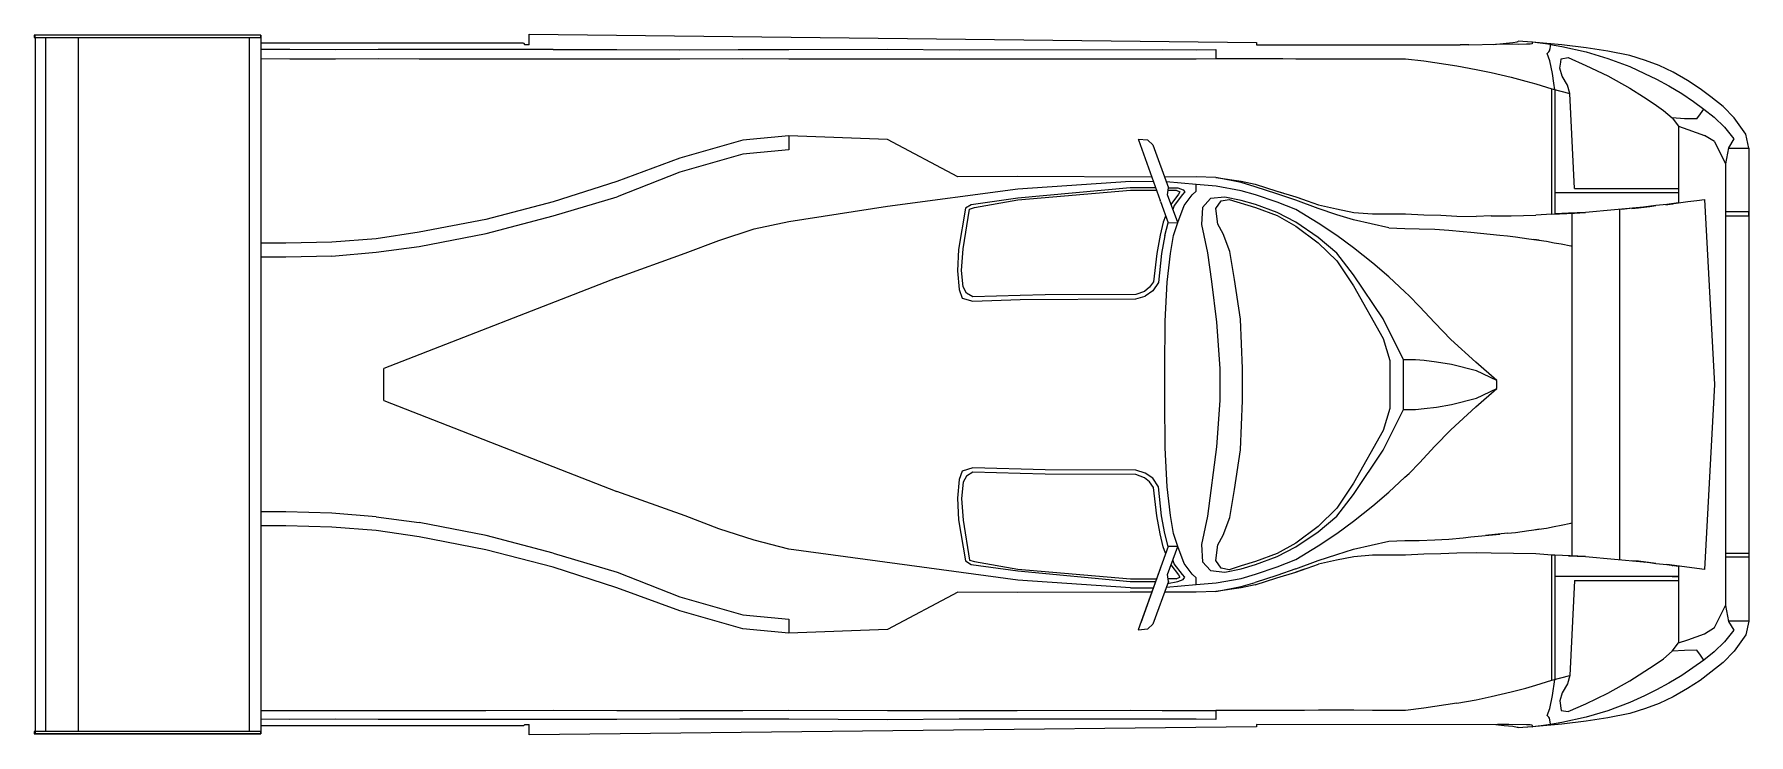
# Model space of a CAD drawing. Extents: x -5.42 to 0, y -1.11 to 1.11.
import ezdxf

# ---------------------------------------------------------------- set-up
doc = ezdxf.new("R2010")
doc.units = 0
doc.layers.get('0').update_dxf_attribs({"linetype": 'CONTINUOUS'})

msp = doc.modelspace()

# ---------------------------------------------------------------- linework, layer by layer
at = {"color": 0, "linetype": 'BYBLOCK'}
for p, q in [((-4.7038, 1.1048), (-5.4199, 1.1048)), ((-5.4199, 1.1048), (-5.4199, 1.0973)), ((-4.7038, 1.1048), (-5.4199, 1.1048)), ((-5.4199, 1.0973), (-4.7038, 1.0973)), ((-5.4173, 1.0973), (-5.4173, 1.1048)), ((-5.4173, 1.0973), (-5.4173, -1.1048)), ((-5.3847, 1.0973), (-5.3847, -1.0973)), ((-5.2796, -1.0973), (-5.2796, 1.0973)), ((-4.741, 1.0973), (-4.741, -1.0973)), ((-4.7038, 1.0973), (-4.7038, 1.1048)), ((-4.7038, 1.1048), (-4.7038, -1.1048)), ((-3.8552, 1.1076), (-1.5564, 1.0821)), ((-3.8552, 1.0745), (-3.8552, 1.1076)), ((-0.7461, 1.0821), (-0.7316, 1.0841)), ((-0.7316, 1.0841), (-0.7285, 1.0848)), ((-0.7285, 1.0848), (-0.7285, 1.0855)), ((-0.6845, 1.0828), (-0.7285, 1.0855)), ((-3.8738, 1.0797), (-4.7038, 1.0797)), ((-4.6122, 1.059), (-4.7038, 1.059)), ((-4.4673, 1.0586), (-4.6122, 1.059)), ((-4.3328, 1.0593), (-4.4673, 1.0586)), ((-4.2133, 1.059), (-4.3328, 1.0593)), ((-3.7791, 1.059), (-4.2133, 1.059)), ((-3.8738, 1.0797), (-3.8692, 1.0745)), ((-3.8552, 1.0745), (-3.8692, 1.0745)), ((-3.7791, 1.059), (-3.5784, 1.0593)), ((-3.5784, 1.0593), (-3.3787, 1.0586)), ((-3.3787, 1.0586), (-3.1945, 1.059)), ((-3.1945, 1.059), (-3.0346, 1.059)), ((-3.0346, 1.059), (-2.7221, 1.06)), ((-2.7221, 1.06), (-2.496, 1.0586)), ((-2.496, 1.0586), (-1.8539, 1.059)), ((-1.8539, 1.059), (-1.7473, 1.0586)), ((-1.7473, 1.0586), (-1.6842, 1.0593)), ((-1.6842, 1.0593), (-1.6842, 1.0307)), ((-1.5564, 1.0821), (-1.5564, 1.0745)), ((-1.5564, 1.0745), (-1.0866, 1.0741)), ((-1.0866, 1.0741), (-0.9505, 1.0741)), ((-0.8849, 1.0743), (-0.9117, 1.0741)), ((-0.8849, 1.0743), (-0.7994, 1.0759)), ((-0.8082, 1.0757), (-0.7461, 1.0821)), ((-0.7275, 1.0755), (-0.7994, 1.0759)), ((-0.7026, 1.0759), (-0.7275, 1.0755)), ((-0.6913, 1.0762), (-0.7026, 1.0759)), ((-0.6861, 1.0769), (-0.6913, 1.0762)), ((-0.684, 1.0786), (-0.6861, 1.0769)), ((-0.6845, 1.0828), (-0.684, 1.0824)), ((-0.684, 1.0824), (-0.6845, 1.0828)), ((-0.6266, 1.0752), (-0.684, 1.0824)), ((-0.684, 1.0786), (-0.684, 1.0824)), ((-0.6556, 1.08), (-0.6556, 1.079)), ((-0.6266, 1.0772), (-0.6266, 1.0752)), ((-0.6266, 1.0752), (-0.5904, 1.0686)), ((-0.6219, 0.5391), (-0.6219, 0.9348)), ((-0.6126, 0.9324), (-0.6126, 0.5395)), ((-0.1526, 0.8558), (-0.1423, 0.8713)), ((-0.2028, 0.8406), (-0.2416, 0.843)), ((-0.2215, 0.8168), (-0.2215, 0.5743)), ((-0.2215, 0.8168), (-0.1925, 0.8068)), ((-0.2215, 0.8168), (-0.2215, 0.6199)), ((-0.1635, 0.8406), (-0.2028, 0.8406)), ((-0.1635, 0.8406), (-0.1526, 0.8558)), ((-3.0346, 0.7865), (-3.0346, 0.7427)), ((-1.8994, 0.7727), (-1.9299, 0.7751)), ((-1.9299, 0.7751), (-1.9294, 0.7734)), ((-1.9294, 0.7734), (-1.9299, 0.7751)), ((-1.9294, 0.7734), (-1.8611, 0.5823)), ((-1.9294, 0.7734), (-1.8611, 0.5823)), ((-1.8834, 0.7575), (-1.8994, 0.7727)), ((-0.1925, 0.8068), (-0.1397, 0.7878)), ((-0.1081, 0.7682), (-0.1397, 0.7878)), ((-0.1081, 0.7682), (-0.0735, 0.6982)), ((-3.18, 0.7289), (-3.3787, 0.6716)), ((-3.0346, 0.7427), (-3.18, 0.7289)), ((-1.8834, 0.7575), (-1.8347, 0.6223)), ((-0.0642, 0.7475), (0, 0.7478)), ((0, 0.7478), (0, -0.7478)), ((-3.3787, 0.6716), (-3.5768, 0.594)), ((-2.3123, 0.6575), (-2.5006, 0.6568)), ((-1.8875, 0.6561), (-2.3123, 0.6575)), ((-1.7473, 0.6564), (-1.8471, 0.6561)), ((-1.6842, 0.6543), (-1.7473, 0.6564)), ((-1.6842, 0.6543), (-1.604, 0.6433)), ((-1.604, 0.6388), (-1.6842, 0.6543)), ((-0.0735, 0.6982), (-0.0735, -0.6982)), ((-2.7221, 0.5636), (-2.3107, 0.6188)), ((-2.3107, 0.6188), (-1.9548, 0.6433)), ((-1.9553, 0.6223), (-2.3107, 0.5895)), ((-1.8756, 0.6223), (-1.9553, 0.6223)), ((-1.9548, 0.6433), (-1.8828, 0.6423)), ((-1.8378, 0.6002), (-1.8347, 0.6223)), ((-1.8052, 0.5122), (-1.8378, 0.6002)), ((-1.604, 0.6433), (-1.56, 0.6337)), ((-1.56, 0.6257), (-1.604, 0.6388)), ((-1.56, 0.6337), (-1.4917, 0.6116)), ((-1.4917, 0.6036), (-1.56, 0.6257)), ((-1.4917, 0.6116), (-1.4317, 0.5936)), ((-1.4917, 0.6116), (-1.4731, 0.6061)), ((-1.4317, 0.5829), (-1.4917, 0.6036)), ((-0.6126, 0.6071), (-0.2215, 0.6071)), ((-3.7791, 0.5333), (-3.5768, 0.594)), ((-3.0346, 0.5153), (-2.7221, 0.5636)), ((-2.4758, 0.5574), (-2.4986, 0.4274)), ((-2.4836, 0.4291), (-2.4634, 0.555)), ((-2.4582, 0.5688), (-2.4758, 0.5574)), ((-2.3107, 0.5895), (-2.4582, 0.5688)), ((-1.8611, 0.5823), (-1.8606, 0.5805)), ((-1.8596, 0.5792), (-1.8606, 0.5805)), ((-1.8596, 0.5792), (-1.8358, 0.5119)), ((-1.4317, 0.5936), (-1.3597, 0.5678)), ((-1.4317, 0.5936), (-1.4048, 0.5836)), ((-1.3608, 0.5571), (-1.4317, 0.5829)), ((-1.3023, 0.5371), (-1.3608, 0.5571)), ((-1.3597, 0.5678), (-1.3034, 0.5554)), ((-1.3034, 0.5554), (-1.248, 0.5443)), ((-1.248, 0.5443), (-1.189, 0.5395)), ((-0.6219, 0.5391), (-0.551, 0.5422)), ((-0.5164, 0.544), (-0.5697, 0.5416)), ((-0.551, 0.5422), (-0.5164, 0.544)), ((-0.3327, 0.5609), (-0.5164, 0.544)), ((-0.4077, -0.5536), (-0.4077, 0.5536)), ((-0.3762, 0.5567), (-0.4015, 0.554)), ((-0.3699, 0.5571), (-0.3487, 0.5588)), ((-0.2939, 0.5657), (-0.3487, 0.5588)), ((-0.3487, 0.5588), (-0.3125, 0.5629)), ((-0.3125, 0.5629), (-0.2939, 0.5657)), ((-0.2587, 0.5695), (-0.2939, 0.5657)), ((-0.2623, 0.5688), (-0.2416, 0.5719)), ((-0.2587, 0.5695), (-0.1925, 0.5788)), ((-0.2215, 0.5743), (-0.2587, 0.5695)), ((-0.2416, 0.5719), (-0.2396, 0.5719)), ((-0.2215, 0.5747), (-0.2349, 0.5726)), ((-0.1925, 0.5788), (-0.1645, 0.5819)), ((-0.1645, 0.5819), (-0.1397, 0.585)), ((-0.1397, 0.585), (-0.1081, 0)), ((0, 0.546), (-0.0735, 0.546)), ((0, 0.5333), (0, 0.546)), ((-3.9918, 0.4774), (-3.7791, 0.5333)), ((-3.2555, 0.4557), (-3.1443, 0.4919)), ((-3.1443, 0.4919), (-3.0346, 0.5153)), ((-1.8461, 0.4708), (-1.8358, 0.5119)), ((-1.8358, 0.5119), (-1.8052, 0.5122)), ((-1.249, 0.5209), (-1.3023, 0.5371)), ((-1.1378, 0.4957), (-1.249, 0.5209)), ((-1.189, 0.5395), (-1.085, 0.5395)), ((-1.1378, 0.4957), (-1.0871, 0.4936)), ((-1.0871, 0.4936), (-1.0421, 0.4926)), ((-1.085, 0.5395), (-1.0271, 0.5364)), ((-1.0421, 0.4926), (-0.9924, 0.4912)), ((-1.0271, 0.5364), (-0.9738, 0.5353)), ((-0.9924, 0.4912), (-0.9479, 0.4884)), ((-0.9738, 0.5353), (-0.9231, 0.5329)), ((-0.9479, 0.4884), (-0.9024, 0.4843)), ((-0.9231, 0.5329), (-0.862, 0.5316)), ((-0.8139, 0.5333), (-0.862, 0.5316)), ((-0.8139, 0.5333), (-0.7513, 0.534)), ((-0.7513, 0.534), (-0.6731, 0.5357)), ((-0.6219, 0.5391), (-0.6731, 0.5357)), ((-0.5697, 0.5416), (-0.6126, 0.5395)), ((-0.5588, 0.5419), (-0.5588, 0.5419)), ((-0.5588, 0.5419), (-0.5588, -0.5418)), ((-0.0735, 0.5333), (0, 0.5333)), ((-4.339, 0.4184), (-4.2029, 0.437)), ((-4.2029, 0.437), (-3.9918, 0.4774)), ((-3.3626, 0.415), (-3.2555, 0.4557)), ((-1.8461, 0.4708), (-1.8559, 0.4146)), ((-0.9024, 0.4843), (-0.878, 0.4815)), ((-0.878, 0.4815), (-0.7865, 0.4729)), ((-0.7865, 0.4729), (-0.7627, 0.4698)), ((-0.7627, 0.4698), (-0.7368, 0.4674)), ((-0.7368, 0.4674), (-0.6954, 0.4612)), ((-0.6954, 0.4612), (-0.639, 0.4536)), ((-0.6623, 0.4567), (-0.6788, 0.4591)), ((-0.639, 0.4536), (-0.6152, 0.4484)), ((-0.6152, 0.4484), (-0.5929, 0.4446)), ((-0.5929, 0.4446), (-0.5619, 0.4384)), ((-0.5619, 0.4384), (-0.5588, 0.4377)), ((-4.6246, 0.4029), (-4.7038, 0.4029)), ((-4.4797, 0.4063), (-4.6246, 0.4029)), ((-4.4797, 0.4063), (-4.339, 0.4184)), ((-3.5784, 0.3377), (-3.3626, 0.415)), ((-2.4986, 0.4274), (-2.5012, 0.3591)), ((-1.8559, 0.4146), (-1.8663, 0.3229)), ((-3.5784, 0.3377), (-4.3147, 0.0507)), ((-2.5012, 0.3591), (-2.4965, 0.3001)), ((-2.4965, 0.3001), (-2.4861, 0.2735)), ((-2.4861, 0.2735), (-2.453, 0.2635)), ((-2.303, 0.2687), (-1.9377, 0.2711)), ((-1.9377, 0.2711), (-1.9082, 0.2797)), ((-1.8834, 0.2963), (-1.9082, 0.2797)), ((-1.8663, 0.3229), (-1.8834, 0.2963)), ((-2.453, 0.2635), (-2.303, 0.2687)), ((-4.3147, -0.0507), (-4.3147, 0.0507)), ((-0.1081, 0), (-0.1397, -0.585)), ((-4.3147, -0.0507), (-3.5784, -0.3377)), ((-3.3626, -0.415), (-3.5784, -0.3377)), ((-4.6246, -0.4029), (-4.7038, -0.4029)), ((-4.4797, -0.4063), (-4.6246, -0.4029)), ((-4.339, -0.4184), (-4.4797, -0.4063)), ((-4.339, -0.4184), (-4.2029, -0.4367)), ((-3.2555, -0.4557), (-3.3626, -0.415)), ((-2.4836, -0.4291), (-2.4634, -0.555)), ((-3.9918, -0.4774), (-4.2029, -0.4367)), ((-3.7791, -0.5333), (-3.9918, -0.4774)), ((-3.1443, -0.4919), (-3.2555, -0.4557)), ((-0.9479, -0.4884), (-0.9024, -0.4843)), ((-0.9024, -0.4843), (-0.878, -0.4815)), ((-0.878, -0.4815), (-0.7865, -0.4726)), ((-0.7627, -0.4698), (-0.8325, -0.4774)), ((-0.7627, -0.4698), (-0.7368, -0.4674)), ((-0.7368, -0.4674), (-0.6954, -0.4612)), ((-0.6954, -0.4612), (-0.639, -0.4536)), ((-0.6788, -0.4591), (-0.6623, -0.4567)), ((-0.639, -0.4536), (-0.6152, -0.4484)), ((-0.6152, -0.4484), (-0.5929, -0.4446)), ((-0.5929, -0.4446), (-0.5619, -0.4381)), ((-0.5619, -0.4381), (-0.5588, -0.4377)), ((-3.7791, -0.5333), (-3.5768, -0.5936)), ((-3.0346, -0.5205), (-3.1443, -0.4919)), ((-2.3107, -0.6188), (-3.0346, -0.5205)), ((-1.8358, -0.5119), (-1.9299, -0.7751)), ((-1.8378, -0.6002), (-1.8052, -0.5122)), ((-1.8052, -0.5122), (-1.8358, -0.5119)), ((-1.3608, -0.5567), (-1.3023, -0.5371)), ((-1.3023, -0.5371), (-1.249, -0.5209)), ((-1.249, -0.5209), (-1.1378, -0.4953)), ((-1.189, -0.5391), (-1.248, -0.5443)), ((-1.1373, -0.5395), (-1.189, -0.5391)), ((-1.1378, -0.4953), (-1.0871, -0.4936)), ((-1.085, -0.5395), (-1.1373, -0.5395)), ((-1.0871, -0.4936), (-1.0421, -0.4926)), ((-1.0271, -0.5364), (-1.085, -0.5395)), ((-1.0421, -0.4926), (-0.9924, -0.4912)), ((-0.9738, -0.5353), (-1.0271, -0.5364)), ((-0.9924, -0.4912), (-0.9479, -0.4884)), ((-0.9231, -0.5329), (-0.9738, -0.5353)), ((-0.862, -0.5316), (-0.9231, -0.5329)), ((-0.8139, -0.5333), (-0.862, -0.5316)), ((-0.6731, -0.5357), (-0.8139, -0.5333)), ((-0.6219, -0.5391), (-0.6731, -0.5357)), ((-0.6219, -0.9348), (-0.6219, -0.5391)), ((-0.6126, -0.5391), (-0.6219, -0.5391)), ((-0.5164, -0.544), (-0.6126, -0.5391)), ((-0.6126, -0.5391), (-0.6126, -0.9324)), ((-0.5697, -0.5416), (-0.5164, -0.544)), ((-0.0735, -0.5329), (0, -0.5329)), ((0, -0.5329), (0, -0.5457)), ((-3.5768, -0.5936), (-3.3787, -0.6716)), ((-1.8611, -0.5823), (-1.9222, -0.753)), ((-1.8596, -0.5788), (-1.8606, -0.5805)), ((-1.4317, -0.5829), (-1.4917, -0.6036)), ((-1.4917, -0.6112), (-1.4317, -0.5936)), ((-1.4317, -0.5829), (-1.3608, -0.5567)), ((-1.4317, -0.5936), (-1.3597, -0.5678)), ((-1.4048, -0.5836), (-1.4317, -0.5936)), ((-1.3034, -0.5554), (-1.3597, -0.5678)), ((-1.248, -0.5443), (-1.3034, -0.5554)), ((-0.5588, -0.5422), (-0.5588, -0.5422)), ((-0.5164, -0.544), (-0.3327, -0.5609)), ((-0.3487, -0.5588), (-0.3699, -0.5571)), ((-0.2939, -0.5657), (-0.3487, -0.5588)), ((-0.3487, -0.5588), (-0.3125, -0.5629)), ((-0.3327, -0.5609), (-0.3296, -0.5616)), ((-0.3125, -0.5629), (-0.2939, -0.5657)), ((-0.2939, -0.5657), (-0.2587, -0.5695)), ((-0.1397, -0.585), (-0.2587, -0.5695)), ((-0.2587, -0.5695), (-0.2215, -0.5747)), ((-0.2416, -0.5719), (-0.2396, -0.5723)), ((-0.2215, -0.5747), (-0.2349, -0.5726)), ((-0.222, -0.5743), (-0.2215, -0.5743)), ((-0.2215, -0.5743), (-0.2215, -0.8165)), ((0, -0.5457), (-0.0735, -0.5457)), ((-1.9548, -0.6433), (-2.3107, -0.6188)), ((-1.9548, -0.6433), (-1.8828, -0.6426)), ((-1.8347, -0.6223), (-1.8834, -0.7575)), ((-1.8415, -0.6409), (-1.7468, -0.6323)), ((-1.8347, -0.6223), (-1.8378, -0.6002)), ((-1.8104, -0.6143), (-1.8363, -0.6147)), ((-1.8104, -0.6143), (-1.798, -0.6088)), ((-1.8027, -0.6019), (-1.798, -0.6088)), ((-1.6842, -0.6543), (-1.604, -0.6388)), ((-1.604, -0.6433), (-1.6842, -0.6543)), ((-1.604, -0.6388), (-1.56, -0.6257)), ((-1.56, -0.6337), (-1.604, -0.6433)), ((-1.4917, -0.6036), (-1.56, -0.6257)), ((-1.56, -0.6337), (-1.4917, -0.6112)), ((-0.2215, -0.6071), (-0.6126, -0.6071)), ((-0.551, -0.6199), (-0.3699, -0.6199)), ((-0.3699, -0.6199), (-0.2215, -0.6199)), ((-0.2416, -0.6067), (-0.2215, -0.6067)), ((-0.2215, -0.6067), (-0.2215, -0.6071)), ((-0.2215, -0.6199), (-0.2215, -0.8165)), ((-3.3787, -0.6716), (-3.18, -0.7285)), ((-2.3123, -0.6575), (-2.5006, -0.6564)), ((-1.9558, -0.6564), (-2.3123, -0.6575)), ((-1.8875, -0.6564), (-1.9558, -0.6564)), ((-1.7473, -0.6564), (-1.8471, -0.6564)), ((-1.6842, -0.6543), (-1.7473, -0.6564)), ((-0.0735, -0.6982), (-0.0636, -0.7489)), ((-3.18, -0.7285), (-3.0346, -0.7423)), ((-3.0346, -0.7423), (-3.0346, -0.7865)), ((-1.8994, -0.7723), (-1.8834, -0.7575)), ((0, -0.7478), (-0.0642, -0.7478)), ((-0.0636, -0.7489), (-0.0471, -0.7771)), ((-1.9299, -0.7751), (-1.8994, -0.7723)), ((-1.9294, -0.7734), (-1.9299, -0.7751)), ((-0.2416, -0.843), (-0.2215, -0.8165)), ((-0.6219, -0.9348), (-0.566, -0.92)), ((-0.8139, -0.9869), (-0.7513, -0.972)), ((-0.7513, -0.972), (-0.7042, -0.9596)), ((-0.7042, -0.9596), (-0.6731, -0.9507)), ((-0.6731, -0.9507), (-0.6219, -0.9348)), ((-1.0271, -1.0238), (-1.085, -1.0303)), ((-0.9231, -1.0079), (-1.0271, -1.0238)), ((-0.9231, -1.0079), (-0.862, -0.9965)), ((-0.862, -0.9965), (-0.8139, -0.9869)), ((-4.7038, -1.0303), (-4.4673, -1.0303)), ((-4.7012, -1.0586), (-4.7038, -1.0586)), ((-3.8738, -1.0793), (-4.7038, -1.0793)), ((-4.6122, -1.059), (-4.7012, -1.0586)), ((-4.4673, -1.0586), (-4.6122, -1.059)), ((-4.4673, -1.0303), (-4.3328, -1.0307)), ((-4.3328, -1.0593), (-4.4673, -1.0586)), ((-4.3328, -1.0307), (-4.2029, -1.0303)), ((-4.2133, -1.059), (-4.3328, -1.0593)), ((-3.5784, -1.059), (-4.2133, -1.059)), ((-4.2029, -1.0303), (-3.9923, -1.0303)), ((-3.9923, -1.0303), (-3.7791, -1.03)), ((-3.8692, -1.0745), (-3.8738, -1.0793)), ((-3.8692, -1.0745), (-3.8552, -1.0745)), ((-3.8552, -1.1073), (-3.8552, -1.0745)), ((-1.5564, -1.0821), (-3.8552, -1.1073)), ((-3.7791, -1.03), (-3.5784, -1.0303)), ((-3.5784, -1.0303), (-3.18, -1.0303)), ((-3.3787, -1.0586), (-3.5784, -1.059)), ((-3.0346, -1.0586), (-3.3787, -1.0586)), ((-3.18, -1.0303), (-3.0346, -1.03)), ((-3.0346, -1.03), (-2.7221, -1.0303)), ((-2.7221, -1.06), (-3.0346, -1.0586)), ((-2.7221, -1.0303), (-2.3123, -1.0303)), ((-2.496, -1.0586), (-2.7221, -1.06)), ((-1.7473, -1.0586), (-2.496, -1.0586)), ((-2.3123, -1.0303), (-1.9558, -1.03)), ((-1.9558, -1.03), (-1.8539, -1.0303)), ((-1.8539, -1.0303), (-1.7473, -1.0303)), ((-1.7473, -1.0303), (-1.6842, -1.0307)), ((-1.6842, -1.0593), (-1.7473, -1.0586)), ((-1.4917, -1.0307), (-1.6842, -1.0307)), ((-1.6842, -1.0307), (-1.6842, -1.0593)), ((-0.7994, -1.0759), (-1.5564, -1.0745)), ((-1.5564, -1.0745), (-1.5564, -1.0821)), ((-1.4731, -1.0303), (-1.4917, -1.0307)), ((-1.4048, -1.0303), (-1.4731, -1.0303)), ((-1.3597, -1.03), (-1.4048, -1.0303)), ((-1.248, -1.03), (-1.3597, -1.03)), ((-1.189, -1.0303), (-1.248, -1.03)), ((-1.085, -1.0303), (-1.189, -1.0303)), ((-0.7942, -1.0745), (-0.7994, -1.0759)), ((-0.773, -1.0793), (-0.7994, -1.0759)), ((-0.7585, -1.0745), (-0.7942, -1.0745)), ((-0.7461, -1.0817), (-0.773, -1.0793)), ((-0.7026, -1.0755), (-0.7585, -1.0745)), ((-0.7316, -1.0841), (-0.7461, -1.0817)), ((-0.684, -1.0821), (-0.7285, -1.0855)), ((-0.6913, -1.0762), (-0.7026, -1.0755)), ((-0.6861, -1.0769), (-0.6913, -1.0762)), ((-0.684, -1.0786), (-0.6861, -1.0769)), ((-0.6845, -1.0828), (-0.684, -1.0821)), ((-0.684, -1.0821), (-0.6845, -1.0828)), ((-0.684, -1.0821), (-0.684, -1.0786)), ((-0.6556, -1.079), (-0.684, -1.0821)), ((-0.6266, -1.0752), (-0.6556, -1.079)), ((-0.6556, -1.08), (-0.6556, -1.079)), ((-0.5904, -1.0686), (-0.6266, -1.0752)), ((-4.7038, -1.0973), (-5.4199, -1.0973)), ((-5.4199, -1.0973), (-5.4199, -1.1048)), ((-5.4199, -1.1048), (-4.7038, -1.1048)), ((-4.7038, -1.1048), (-5.4199, -1.1048)), ((-5.4173, -1.0973), (-5.4173, -1.1048)), ((-4.7038, -1.1048), (-4.7038, -1.0973)), ((-0.7285, -1.0848), (-0.7316, -1.0841)), ((-0.7285, -1.0855), (-0.7285, -1.0848))]:
    msp.add_line(p, q, dxfattribs=at)
msp.add_line((-0.9505, 1.0741), (-0.9117, 1.0741))
for points in [[(-4.7038, 1.0307), (-4.6122, 1.0303), (-4.4673, 1.0303), (-4.3328, 1.031), (-4.2029, 1.0303), (-3.3787, 1.0303), (-3.18, 1.0307), (-3.0346, 1.03), (-2.7221, 1.0303), (-1.7473, 1.0303), (-1.6842, 1.0307), (-1.4731, 1.0307), (-1.4317, 1.0303), (-1.4048, 1.0303), (-1.3597, 1.03), (-1.3034, 1.0303), (-1.248, 1.03), (-1.189, 1.0303), (-1.085, 1.0303), (-1.0271, 1.0238), (-0.9231, 1.0079), (-0.862, 0.9965), (-0.8139, 0.9869), (-0.7513, 0.972), (-0.7042, 0.9596), (-0.6731, 0.951), (-0.6219, 0.9348), (-0.566, 0.92)], [(0, 0.7478), (-0.0093, 0.792), (-0.0455, 0.843), (-0.0807, 0.8792), (-0.1195, 0.9099), (-0.1537, 0.9355), (-0.193, 0.9613), (-0.2385, 0.9879), (-0.283, 1.0086), (-0.326, 1.0248), (-0.3762, 1.04), (-0.445, 1.0541), (-0.5138, 1.0648), (-0.5904, 1.0738), (-0.6845, 1.0828)], [(-0.6126, 0.9324), (-0.6157, 0.9534), (-0.6199, 0.9834), (-0.6287, 1.0241), (-0.6369, 1.0465), (-0.6318, 1.0524), (-0.6297, 1.0552), (-0.6281, 1.0624), (-0.6271, 1.0686), (-0.6266, 1.0731), (-0.6266, 1.0752)], [(-0.551, 0.6199), (-0.566, 0.92), (-0.5733, 0.9462), (-0.5898, 0.9748), (-0.5966, 1.0003), (-0.594, 1.0193), (-0.5929, 1.0303), (-0.5712, 1.0338), (-0.5153, 1.0093), (-0.445, 0.9758), (-0.3762, 0.9372), (-0.3327, 0.9099), (-0.2985, 0.8875), (-0.2696, 0.8668), (-0.2416, 0.843), (-0.2215, 0.8168)], [(-0.5904, 1.0686), (-0.5143, 1.0517), (-0.445, 1.0314), (-0.3762, 1.0055), (-0.3291, 0.9841), (-0.2913, 0.9655), (-0.2525, 0.9444), (-0.2116, 0.92), (-0.1749, 0.8951), (-0.1423, 0.8713), (-0.1097, 0.8454), (-0.0766, 0.8141), (-0.0471, 0.7771)], [(-2.5006, 0.6568), (-2.7221, 0.7744), (-3.0346, 0.7865), (-3.18, 0.7727), (-3.3787, 0.7157), (-3.5784, 0.6423), (-3.7791, 0.5774), (-3.9923, 0.5222), (-4.2029, 0.4819), (-4.339, 0.4612), (-4.4797, 0.4505), (-4.6246, 0.447), (-4.7038, 0.4467)], [(-0.0471, 0.7771), (-0.0636, 0.7489), (-0.0735, 0.6982)], [(-1.8435, 0.5326), (-1.8513, 0.5133), (-1.8611, 0.4719), (-1.8715, 0.4146), (-1.8818, 0.3253), (-1.8942, 0.3077), (-1.9098, 0.2946), (-1.9377, 0.2849), (-2.2243, 0.2835), (-2.303, 0.2815), (-2.453, 0.277), (-2.4732, 0.2894), (-2.4836, 0.3094), (-2.4887, 0.3605), (-2.4836, 0.4291), (-2.4634, 0.555), (-2.4479, 0.5598), (-2.3107, 0.584), (-1.9548, 0.6147), (-1.873, 0.6147)], [(-1.7468, -0.6323), (-1.7468, -0.6112), (-1.7597, -0.5995), (-1.7845, -0.5657), (-1.8052, -0.5122), (-1.8182, -0.4712), (-1.828, -0.4143), (-1.8384, -0.3236), (-1.8446, -0.2001), (-1.8461, -0.0507), (-1.8461, 0.0507), (-1.8446, 0.2001), (-1.8384, 0.3236), (-1.828, 0.4143), (-1.8182, 0.4712), (-1.8052, 0.5122), (-1.7845, 0.5657), (-1.7597, 0.5995), (-1.7468, 0.6112), (-1.7468, 0.6323)], [(-1.7468, -0.6323), (-1.6836, -0.6274), (-1.6045, -0.613), (-1.559, -0.5995), (-1.4907, -0.5767), (-1.4322, -0.5536), (-1.3608, -0.5102), (-1.3023, -0.4712), (-1.249, -0.4322), (-1.188, -0.3839), (-1.1373, -0.3401), (-1.0866, -0.2932), (-1.0736, -0.2808), (-1.041, -0.2473), (-0.9924, -0.1949), (-0.9422, -0.1428), (-0.863, -0.0707), (-0.7958, -0.0128), (-0.7958, 0.0128), (-0.863, 0.0711), (-0.9422, 0.1428), (-0.9924, 0.1952), (-1.041, 0.2473), (-1.0736, 0.2808), (-1.0866, 0.2932), (-1.1373, 0.3405), (-1.188, 0.3839), (-1.249, 0.4322), (-1.3023, 0.4712), (-1.3608, 0.5105), (-1.4322, 0.5536), (-1.4907, 0.5767), (-1.559, 0.5995), (-1.6045, 0.613), (-1.6836, 0.6274), (-1.7468, 0.6323), (-1.8415, 0.6406)], [(-1.8363, 0.6147), (-1.8104, 0.6147), (-1.798, 0.6092), (-1.8027, 0.6019), (-1.827, 0.5695)], [(-1.8347, 0.6223), (-1.8052, 0.6223), (-1.7876, 0.6161), (-1.7825, 0.6092), (-1.7902, 0.6009), (-1.8161, 0.5667), (-1.8208, 0.5536)], [(-0.551, 0.6199), (-0.2215, 0.6199)], [(-0.7958, 0.0128), (-0.861, 0.0431), (-0.9396, 0.0635), (-0.9867, 0.0711), (-1.0255, 0.0762), (-1.0534, 0.0786), (-1.0917, 0.0786)], [(-1.0917, -0.0786), (-1.0534, -0.0786), (-1.0255, -0.0762), (-0.9867, -0.0711), (-0.9396, -0.0635), (-0.861, -0.0431), (-0.7958, -0.0128)], [(-1.8358, -0.5119), (-1.8461, -0.4705), (-1.8559, -0.4146), (-1.8663, -0.3229), (-1.8834, -0.2963), (-1.9082, -0.2797), (-1.9377, -0.2711), (-2.2243, -0.2701), (-2.453, -0.2635), (-2.4861, -0.2735), (-2.4965, -0.3001), (-2.5012, -0.3591), (-2.4986, -0.4274), (-2.4758, -0.5574), (-2.4582, -0.5688), (-2.3107, -0.5895), (-1.9553, -0.6223), (-1.8756, -0.6223)], [(-1.8435, -0.5329), (-1.8513, -0.5133), (-1.8611, -0.4719), (-1.8715, -0.4146), (-1.8818, -0.3253), (-1.8942, -0.3077), (-1.9098, -0.2946), (-1.9377, -0.2846), (-2.2243, -0.2835), (-2.303, -0.2815), (-2.453, -0.277), (-2.4732, -0.2894), (-2.4836, -0.3091), (-2.4887, -0.3605), (-2.4836, -0.4291), (-2.4634, -0.555), (-2.4479, -0.5598), (-2.3107, -0.584), (-1.9548, -0.6147), (-1.873, -0.6147)], [(-2.5006, -0.6564), (-2.7221, -0.7744), (-3.0346, -0.7865), (-3.18, -0.7727), (-3.3787, -0.7157), (-3.5784, -0.6423), (-3.7791, -0.5774), (-3.9923, -0.5222), (-4.2029, -0.4819), (-4.339, -0.4612), (-4.4797, -0.4505), (-4.6246, -0.447), (-4.7038, -0.4467)], [(-1.8373, -0.6288), (-1.8052, -0.6223), (-1.7876, -0.6161), (-1.7825, -0.6088), (-1.7902, -0.6009), (-1.8161, -0.5667), (-1.8208, -0.554)], [(-1.827, -0.5698), (-1.8027, -0.6019)], [(-0.551, -0.6199), (-0.566, -0.92), (-0.5733, -0.9462), (-0.5898, -0.9748), (-0.5966, -1.0003), (-0.5929, -1.0303), (-0.5712, -1.0338), (-0.5153, -1.0093), (-0.445, -0.9758), (-0.3762, -0.9372), (-0.2985, -0.8872), (-0.2696, -0.8668), (-0.2416, -0.843)], [(-0.2215, -0.8165), (-0.1925, -0.8068), (-0.1397, -0.7878), (-0.1081, -0.7682), (-0.0735, -0.6982)], [(0, -0.7478), (-0.0093, -0.7916), (-0.0455, -0.843), (-0.0807, -0.8792), (-0.1195, -0.9099), (-0.1537, -0.9355), (-0.193, -0.9613), (-0.2385, -0.9879), (-0.283, -1.0086), (-0.326, -1.0248), (-0.3762, -1.04), (-0.445, -1.0541), (-0.5138, -1.0648), (-0.5904, -1.0738), (-0.6845, -1.0828), (-0.7285, -1.0855)], [(-0.0471, -0.7771), (-0.0766, -0.8137), (-0.1097, -0.8454), (-0.1423, -0.8713), (-0.2116, -0.92), (-0.2525, -0.9444), (-0.2913, -0.9655), (-0.3291, -0.9841), (-0.3762, -1.0055), (-0.445, -1.0314), (-0.5143, -1.0517), (-0.5904, -1.0686)], [(-0.1423, -0.8713), (-0.1526, -0.8558), (-0.1635, -0.8403), (-0.2028, -0.8406), (-0.2416, -0.843)], [(-0.6266, -1.0752), (-0.6266, -1.0731), (-0.6297, -1.0552), (-0.6318, -1.0521), (-0.6369, -1.0465), (-0.6287, -1.0241), (-0.6199, -0.9834), (-0.6126, -0.9324)]]:
    msp.add_lwpolyline(points, dxfattribs=at)
for points in [[(-1.7302, 0.506), (-1.7111, 0.4163), (-1.6981, 0.3256), (-1.6821, 0.197), (-1.6717, 0.0507), (-1.6717, -0.0507), (-1.6821, -0.197), (-1.7111, -0.4163), (-1.7302, -0.506), (-1.7266, -0.5602), (-1.7012, -0.5885), (-1.6557, -0.5929), (-1.6045, -0.5823), (-1.559, -0.5695), (-1.4907, -0.544), (-1.4322, -0.5133), (-1.3608, -0.4653), (-1.3023, -0.4157), (-1.249, -0.3474), (-1.1554, -0.2077), (-1.0917, -0.0786), (-1.0917, 0.0786), (-1.1554, 0.2077), (-1.249, 0.3474), (-1.3023, 0.4157), (-1.3608, 0.4653), (-1.4322, 0.5133), (-1.4907, 0.544), (-1.559, 0.5695), (-1.6045, 0.5823), (-1.6557, 0.5929), (-1.7012, 0.5885), (-1.7266, 0.5602)], [(-1.6609, -0.4767), (-1.6402, -0.4208), (-1.6257, -0.3322), (-1.6071, -0.2066), (-1.5998, -0.0507), (-1.5998, 0.0507), (-1.6071, 0.207), (-1.6257, 0.3325), (-1.6402, 0.4212), (-1.6609, 0.4767), (-1.678, 0.5071), (-1.6847, 0.5564), (-1.6676, 0.5809), (-1.6428, 0.5854), (-1.559, 0.5598), (-1.4907, 0.5347), (-1.4322, 0.5012), (-1.3608, 0.4484), (-1.3023, 0.3908), (-1.249, 0.3118), (-1.1554, 0.1452), (-1.1347, 0.0762), (-1.1347, -0.0762), (-1.1554, -0.1452), (-1.249, -0.3118), (-1.3023, -0.3908), (-1.3608, -0.4484), (-1.4322, -0.5012), (-1.4907, -0.5347), (-1.559, -0.5598), (-1.6045, -0.5733), (-1.6428, -0.5854), (-1.6676, -0.5809), (-1.6847, -0.5564), (-1.678, -0.5071)]]:
    msp.add_lwpolyline(points, close=True, dxfattribs=at)

doc.saveas('drawing.dxf')
